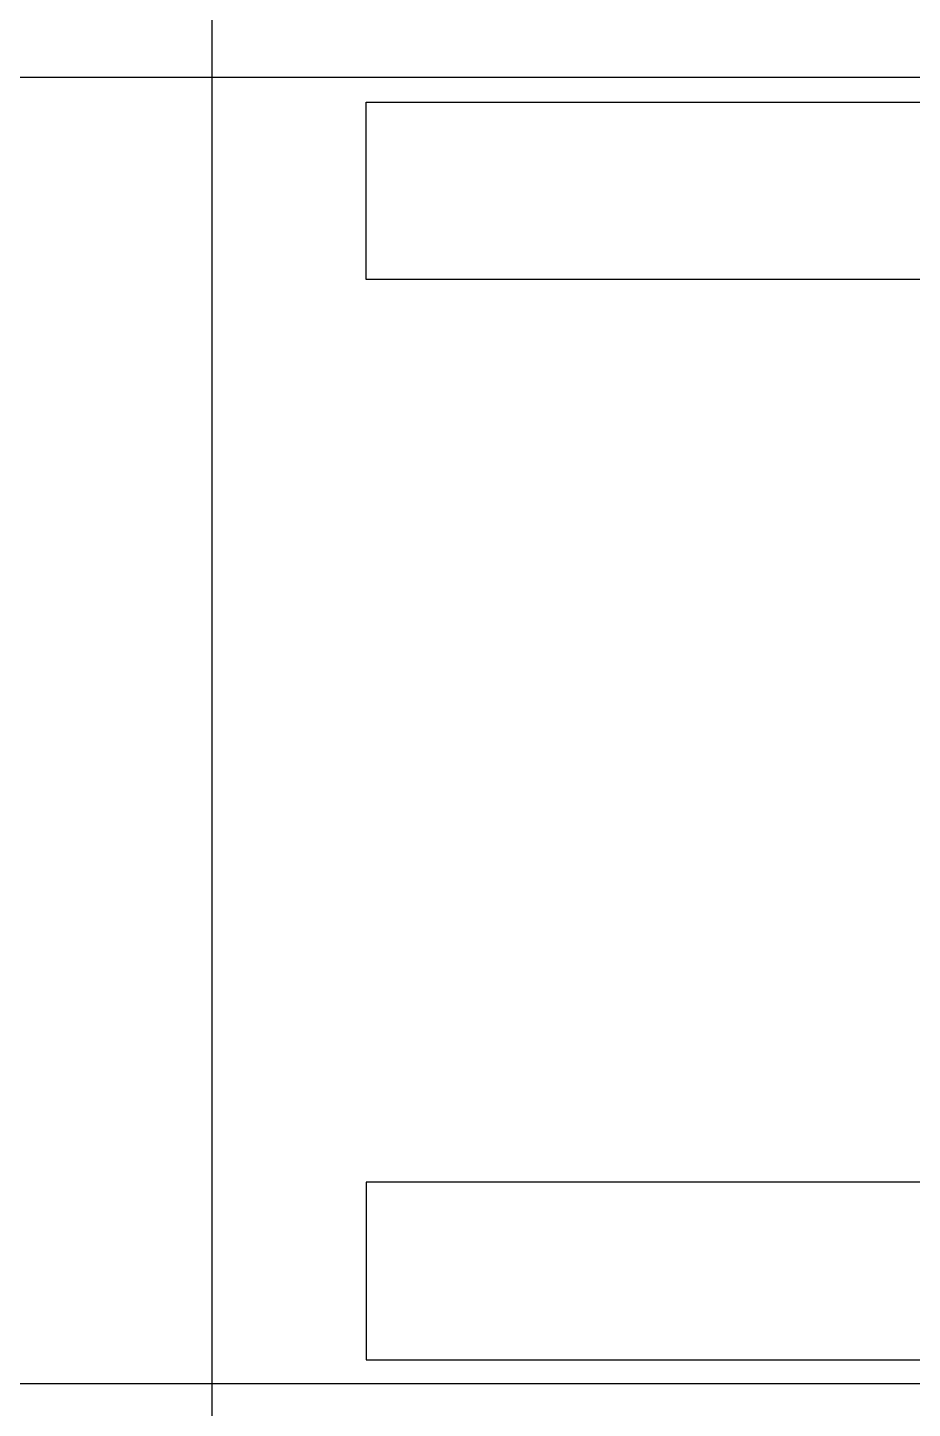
# Model space of a CAD drawing. Header units: metres. Extents: x 530797 to 531186, y 2675944 to 2676144.
# Drawn here: x 531146.39 to 531147.135, y 2676009.159 to 2676010.322 of the extents above; entities that cross this region are included whole.
import ezdxf

# ---------------------------------------------------------------- set-up
doc = ezdxf.new("R2010")
doc.units = ezdxf.units.M
doc.layers.add('IDT', color=7, linetype='Continuous')

# ---------------------------------------------------------------- blocks, each defined once
blk = doc.blocks.new('IDT')
at = {"layer": 'IDT', "color": 8}
blk.add_line((29.602, 15.4101), (29.602, 18.0601), dxfattribs=at)
at = {"layer": 'IDT', "color": 7}
for p, q in [((29.4722, 17.4629), (28.767, 17.4629)), ((29.4722, 17.3133), (29.4722, 17.4629)), ((28.767, 17.3133), (29.4722, 17.3133)), ((28.767, 16.5533), (29.4722, 16.5533)), ((29.4722, 16.5533), (29.4722, 16.4038)), ((29.4722, 16.4038), (28.767, 16.4038))]:
    blk.add_line(p, q, dxfattribs=at)
at = {"layer": 'IDT', "color": 8}
blk.add_lwpolyline([(31.567, 17.4829), (31.567, 16.3829), (28.767, 16.3829), (28.767, 17.4829)], close=True, dxfattribs=at)

msp = doc.modelspace()

# ---------------------------------------------------------------- block references
at = {"layer": 'IDT', "color": 8, "rotation": 180}
msp.add_blockref('IDT', (531176.1473, 2676026.663), dxfattribs=at)

doc.saveas('drawing.dxf')
